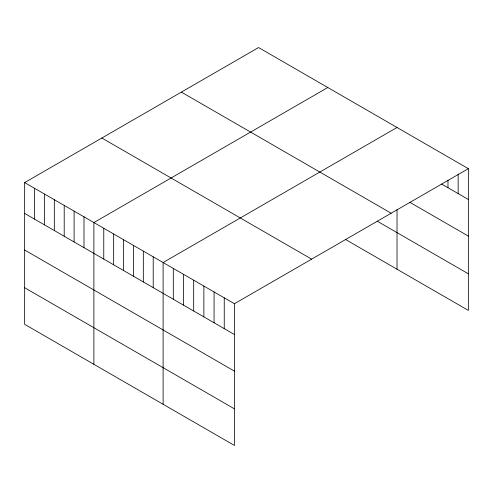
<?xml version="1.0" encoding="UTF-8"?>
<svg xmlns="http://www.w3.org/2000/svg" width="493" height="493" viewBox="0 0 493 493"><rect width="100%" height="100%" fill="white"/><g stroke="black" fill="none" stroke-linecap="round" stroke-linejoin="round"><path stroke-width="0.74" d="M24.65 182.595L234.44 303.713L234.44 445.456L24.65 324.332L24.65 182.595L258.56 47.544L468.35 168.668L468.35 310.405L345.593 239.536M327.79 87.514L93.88 222.565L93.88 364.302M397.019 127.484L163.109 262.535L163.109 404.272M234.44 303.713L468.35 168.668M441.605 184.043L468.35 199.486M409.757 202.266L468.35 236.092M181.369 92.111L391.159 213.235M377.244 221.203L468.35 273.8M101.841 138.028L311.631 259.145M24.65 213.414L234.44 334.537M24.65 250.019L234.44 371.137M24.65 287.733L234.44 408.851M458.157 174.06L458.157 193.601M447.971 180.204L447.971 187.722M397.019 209.698L397.019 269.227M224.247 297.834L224.247 328.652M214.061 291.948L214.061 322.767M203.868 286.063L203.868 316.888M193.681 280.184L193.681 311.003M183.488 274.299L183.488 305.118M173.302 268.414L173.302 299.239M153.218 256.822L153.218 287.647M143.327 251.116L143.327 281.934M133.443 245.403L133.443 276.222M123.552 239.69L123.552 270.515M113.661 233.984L113.661 264.803M103.77 228.271L103.77 259.096M83.989 216.852L83.989 247.677M74.098 211.146L74.098 241.964M64.207 205.433L64.207 236.252M54.322 199.727L54.322 230.545M44.432 194.014L44.432 224.833M34.541 188.301L34.541 219.126"/></g></svg>
